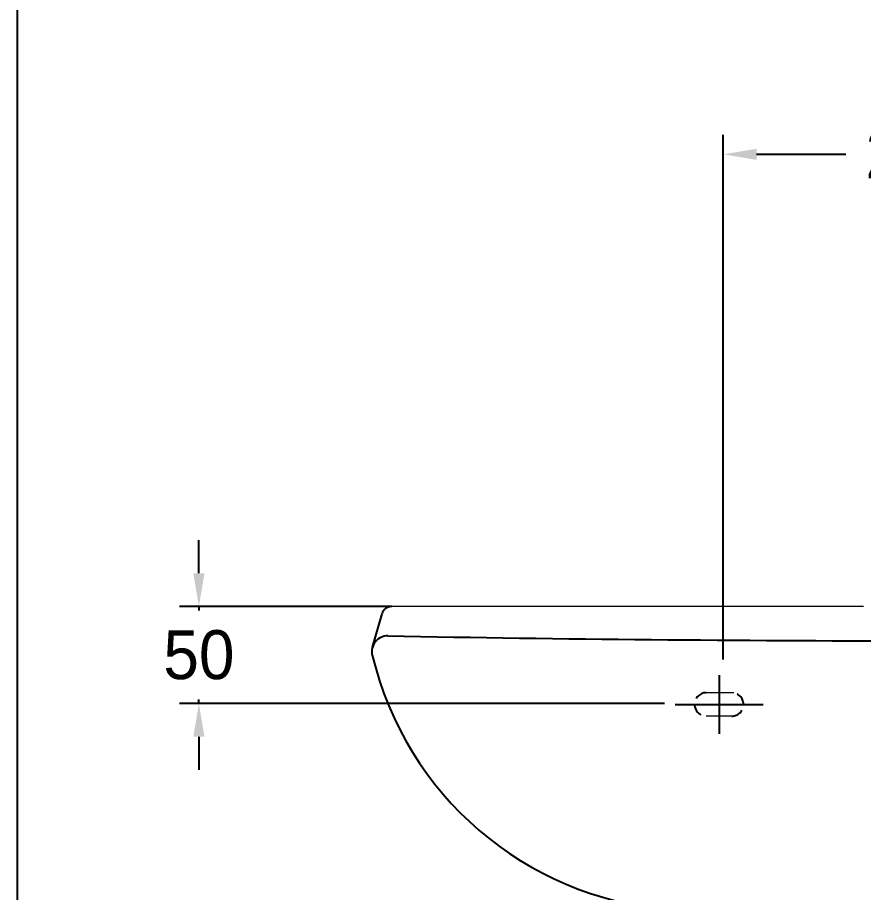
# Model space of a CAD drawing. Header units: millimetres. Extents: x 0 to 3746, y -67 to 2530.
# Drawn here: x 1946.2 to 2378.7, y 817.2 to 1264.4 of the extents above; entities that cross this region are included whole.
import ezdxf
from ezdxf.lldxf.tags import DXFTag

# ---------------------------------------------------------------- set-up
doc = ezdxf.new("R2010")
doc.units = ezdxf.units.MM
doc.linetypes.add('DASHED2', pattern=[9.525, 6.35, -3.175])
for name, color, linetype in [('내부선 및 부속', 4, 'Continuous'), ('도각라인', 7, 'Continuous'), ('외형선', 3, 'Continuous'), ('점선', 6, 'DASHED2'), ('중심선', 1, 'DASHED'), ('치수선', 7, 'Continuous')]:
    doc.layers.add(name, color=color, linetype=linetype)
doc.styles.add('____', font='')
doc.styles.get('____').set_extended_font_data('굴림')
tags = doc.linetypes.add('DASHED', pattern=[25.72, 12.86, -12.86]).pattern_tags.tags
tags[6:7] = [DXFTag(74, 4), DXFTag(75, 0), DXFTag(340, '0'), DXFTag(46, 0.0), DXFTag(50, 0.0), DXFTag(44, 0.0), DXFTag(45, 0.0)]
tags[4:5] = [DXFTag(74, 4), DXFTag(75, 0), DXFTag(340, '0'), DXFTag(46, 0.0), DXFTag(50, 0.0), DXFTag(44, 0.0), DXFTag(45, 0.0)]
doc.dimstyles.new('MSADIM', dxfattribs={"dimtxt": 33, "dimasz": 17, "dimexe": 10, "dimexo": 7.5, "dimgap": 10, "dimtad": 0, "dimtih": 1, "dimtoh": 1, "dimdec": 0, "dimzin": 1, "dimdsep": 46, "dimtxsty": '____', "dimcen": 11.25, "dimadec": 0, "dimazin": 0, "dimtfac": 1, "dimtdec": 0, "dimtix": 1, "dimtmove": 0, "dimatfit": 3, "dimfxl": 0, "dimtolj": 1, "dimtzin": 1, "dimarcsym": 0})

# ---------------------------------------------------------------- blocks, each defined once
blk = doc.blocks.new('*D4')
at = {"layer": '치수선', "color": 0, "linetype": 'Continuous', "lineweight": -2}
for p, q in [((2307.05, 936.34), (2307.05, 1204.47)), ((2507.05, 936.34), (2507.05, 1204.47)), ((2324.05, 1194.47), (2369.75, 1194.47)), ((2490.05, 1194.47), (2444.34, 1194.47))]:
    blk.add_line(p, q, dxfattribs=at)
at = {"layer": '치수선', "color": 0, "linetype": 'Continuous'}
for points in [[(2324.05, 1197.3), (2324.05, 1191.63), (2307.05, 1194.47)], [(2490.05, 1197.3), (2490.05, 1191.63), (2507.05, 1194.47)]]:
    blk.add_solid(points, dxfattribs=at)
at = {"layer": '치수선', "color": 0, "linetype": 'Continuous', "insert": (2407.05, 1194.47), "char_height": 25, "attachment_point": 5, "style": '____'}
blk.add_mtext('\\A1;200', dxfattribs=at)
blk = doc.blocks.new('*D5')
at = {"layer": '치수선', "color": 0, "linetype": 'Continuous', "lineweight": -2}
for p, q in [((2038.93, 980.34), (2038.93, 997.34)), ((2137.5, 963.34), (2028.93, 963.34)), ((2038.93, 963.34), (2038.93, 961.41)), ((2277.05, 913.84), (2028.93, 913.84)), ((2038.93, 913.84), (2038.93, 915.77)), ((2038.93, 896.84), (2038.93, 879.84))]:
    blk.add_line(p, q, dxfattribs=at)
at = {"layer": '치수선', "color": 0, "linetype": 'Continuous'}
for points in [[(2036.09, 980.34), (2041.76, 980.34), (2038.93, 963.34)], [(2036.09, 896.84), (2041.76, 896.84), (2038.93, 913.84)]]:
    blk.add_solid(points, dxfattribs=at)
at = {"layer": '치수선', "color": 0, "linetype": 'Continuous', "insert": (2038.93, 938.59), "char_height": 25, "attachment_point": 5, "style": '____'}
blk.add_mtext('\\A1;50', dxfattribs=at)

msp = doc.modelspace()

# ---------------------------------------------------------------- linework, layer by layer
at = {"layer": '내부선 및 부속'}
for centre, radius, start, end in [((2135.37, 940.34), 8, 88.9169, 193.4518), ((2410.02, 16019.71), 15073.87, 268.956594, 269.980446)]:
    msp.add_arc(centre, radius, start, end, dxfattribs=at)
at = {"layer": '도각라인', "color": 7}
msp.add_line((1946.17, 0), (1946.17, 2530), dxfattribs=at)
at = {"layer": '외형선', "linetype": 'Continuous', "lineweight": 18}
msp.add_line((2378.74, 963.34), (2137.37, 963.34), dxfattribs=at)
at = {"layer": '외형선'}
msp.add_line((2127.68, 942.53), (2132.56, 959.71), dxfattribs=at)
for centre, radius, start, end in [((2137.37, 958.34), 5, 90, 164.5536), ((2292.93, 978.03), 170, 193.4518, 265.2063)]:
    msp.add_arc(centre, radius, start, end, dxfattribs=at)
at = {"layer": '점선', "linetype": 'Continuous', "lineweight": 18}
for p, q in [((2312.37, 919.34), (2298.37, 919.34)), ((2312.37, 907.34), (2298.37, 907.34))]:
    msp.add_line(p, q, dxfattribs=at)
at = {"layer": '점선'}
for centre, start, end in [((2298.37, 913.34), 90, 270), ((2311.37, 913.34), 270, 90)]:
    msp.add_arc(centre, 6, start, end, dxfattribs=at)
at = {"layer": '중심선'}
for p, q in [((2304.87, 928.34), (2304.87, 898.34)), ((2282.37, 913.34), (2327.37, 913.34))]:
    msp.add_line(p, q, dxfattribs=at)

# ---------------------------------------------------------------- dimensions: what is measured, and where the dimension line sits
at = {"layer": '치수선', "linetype": 'Continuous'}
dim = msp.add_linear_dim(base=(2307.05, 1194.47), p1=(2507.05, 928.84), p2=(2307.05, 928.84), dimstyle='MSADIM', override={"dimtxt": 25}, dxfattribs=at)
dim.commit()
dim.dimension.update_dxf_attribs({"geometry": '*D4', "text_midpoint": (2407.05, 1194.47)})
dim = msp.add_linear_dim(base=(2038.92680085, 963.34000393), p1=(2284.54581414, 913.84000393), p2=(2145.00178285, 963.34000393), angle=90, dimstyle='MSADIM', override={"dimtxt": 25}, dxfattribs=at)
dim.commit()
dim.dimension.update_dxf_attribs({"geometry": '*D5', "text_midpoint": (2038.92680085, 938.59000393)})

doc.saveas('drawing.dxf')
